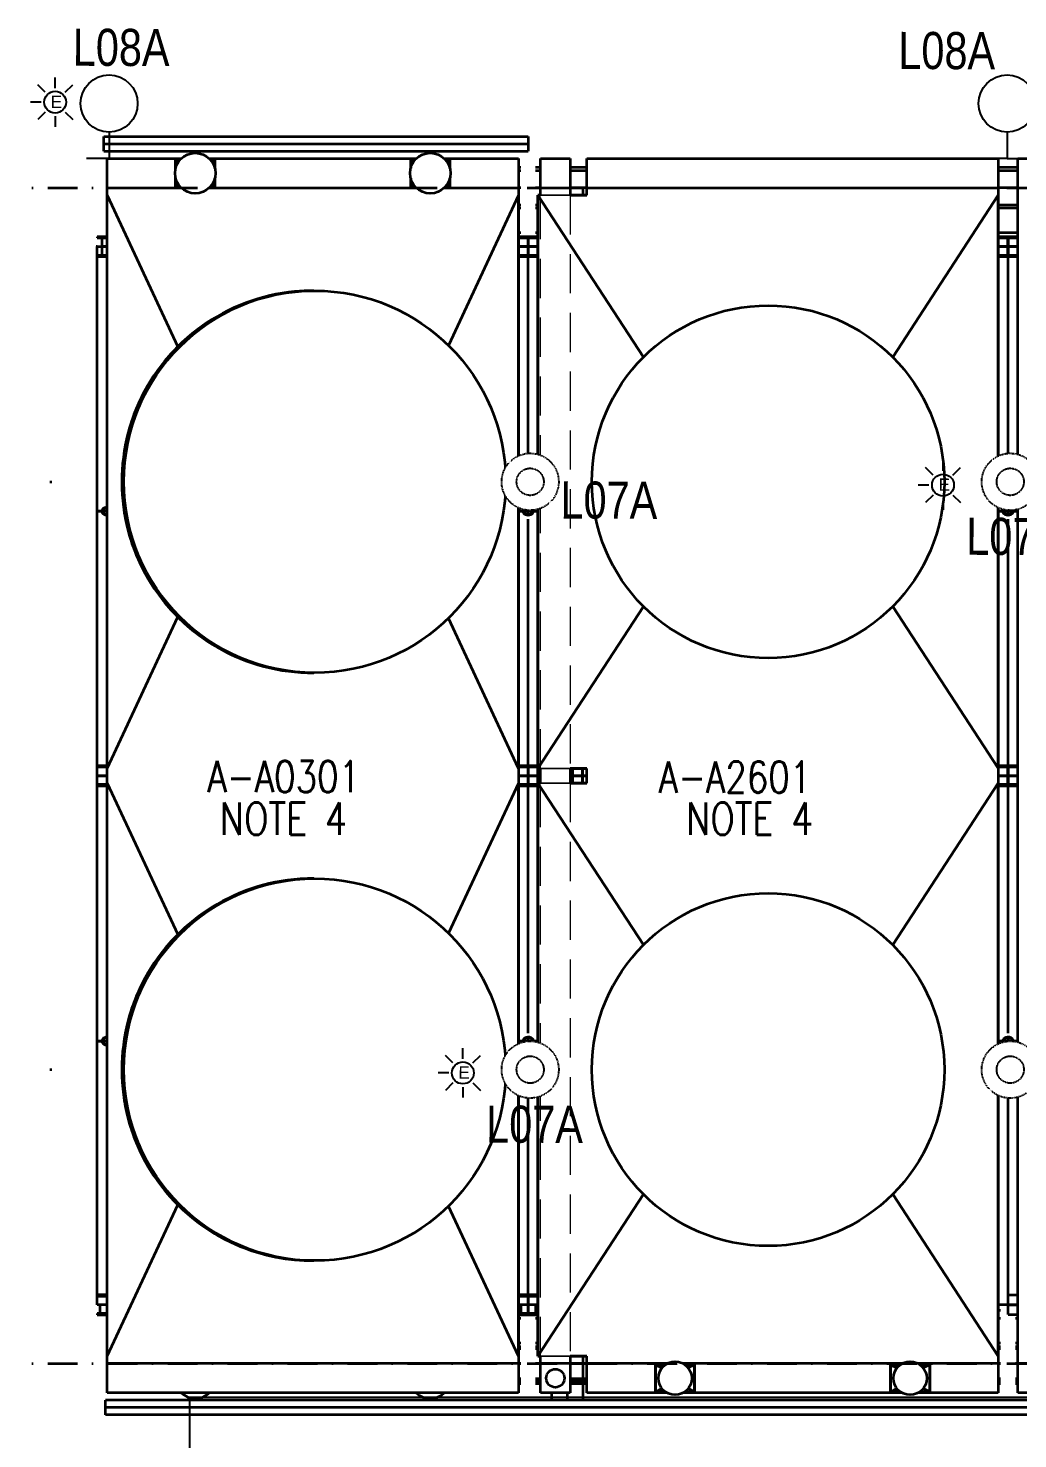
# Model space of a CAD drawing. Header units: inches. Extents: x 3135 to 9031, y -914 to 4011.
# Drawn here: x 3723 to 4128, y 2871 to 3447 of the extents above; entities that cross this region are included whole.
import ezdxf
from ezdxf.enums import TextEntityAlignment as Align

# ---------------------------------------------------------------- set-up
doc = ezdxf.new("R2010")
doc.units = ezdxf.units.IN
doc.header["$MEASUREMENT"] = 0
for name, pattern in [('BORDER2', [22.225044, 6.350013, -3.175006, 6.350013, -3.175006, 0, -3.175006]), ('DASHDOT2', [12.700025, 6.350013, -3.175006, 0, -3.175006]), ('DGN Style 2', [25.56082, 15.336492, -10.224328]), ('HIDDEN2', [0.1875, 0.125, -0.0625])]:
    doc.linetypes.add(name, pattern=pattern)
for name, color, linetype in [('Default', 7, 'Continuous'), ('E-LIGHTING', 41, 'Continuous'), ('TF_P_CENTER', 7, 'Continuous'), ('TF_P_Equipment', 7, 'Continuous'), ('TF_P_Steel', 7, 'Continuous')]:
    doc.layers.add(name, color=color, linetype=linetype)
doc.styles.add('Arial', font='arial.ttf')
doc.styles.add('ROMANS', font='romans.shx')

# ---------------------------------------------------------------- blocks, each defined once
blk = doc.blocks.new('A$Cdd380a1b')
at = {"layer": 'TF_P_CENTER', "color": 8, "linetype": 'DASHDOT2', "lineweight": 35}
for p, q in [((-73.1753, -9.8224), (-73.1689, -9.8224)), ((-73.1753, -11.6974), (-73.1689, -11.6974))]:
    blk.add_line(p, q, dxfattribs=at)
at = {"layer": 'TF_P_Equipment', "color": 8, "linetype": 'Continuous', "lineweight": 35}
for p, q in [((-72.9923, -8.8849), (-72.9923, -8.7912)), ((-72.9923, -8.7912), (-72.7555, -8.7912)), ((-72.7736, -8.7951), (-72.7736, -8.8218)), ((-72.7736, -8.8218), (-72.7736, -8.7951)), ((-72.7593, -8.7951), (-72.7736, -8.7951)), ((-72.7736, -8.7951), (-72.7593, -8.7951)), ((-72.7736, -8.7951), (-72.7634, -8.8002)), ((-72.6667, -8.7912), (-72.0055, -8.7912)), ((-72.6486, -8.7951), (-72.6629, -8.7951)), ((-72.6629, -8.7951), (-72.6486, -8.7951)), ((-72.6486, -8.7951), (-72.6588, -8.8002)), ((-72.6486, -8.8218), (-72.6486, -8.7951)), ((-72.6486, -8.7951), (-72.6486, -8.8218)), ((-72.0093, -8.7951), (-72.0236, -8.7951)), ((-72.0236, -8.7951), (-72.0093, -8.7951)), ((-72.0236, -8.7951), (-72.0134, -8.8002)), ((-72.0236, -8.7951), (-72.0236, -8.8218)), ((-72.0236, -8.8218), (-72.0236, -8.7951)), ((-71.9167, -8.7912), (-71.6798, -8.7912)), ((-71.8986, -8.7951), (-71.9129, -8.7951)), ((-71.9129, -8.7951), (-71.8986, -8.7951)), ((-71.8986, -8.7951), (-71.9088, -8.8002)), ((-71.8986, -8.8218), (-71.8986, -8.7951)), ((-71.8986, -8.7951), (-71.8986, -8.8218)), ((-71.6798, -8.7912), (-71.6798, -8.8849)), ((-71.6088, -8.8849), (-71.6088, -8.7912)), ((-71.6088, -8.7912), (-71.5151, -8.7912)), ((-71.5151, -8.7912), (-71.5151, -8.8849)), ((-71.4611, -8.8849), (-71.4611, -8.7912)), ((-71.4611, -8.7912), (-70.1486, -8.7912)), ((-70.1486, -8.7912), (-70.1486, -8.8849)), ((-70.0861, -8.7912), (-68.7736, -8.7912)), ((-70.0861, -8.8849), (-70.0861, -8.7912)), ((-72.7736, -8.8544), (-72.7736, -8.881)), ((-72.7736, -8.881), (-72.7736, -8.8544)), ((-72.6486, -8.881), (-72.6486, -8.8544)), ((-72.6486, -8.8544), (-72.6486, -8.881)), ((-72.0236, -8.8544), (-72.0236, -8.881)), ((-72.0236, -8.881), (-72.0236, -8.8544)), ((-71.8986, -8.881), (-71.8986, -8.8544)), ((-71.8986, -8.8544), (-71.8986, -8.881)), ((-72.9923, -12.6349), (-72.9923, -8.8849)), ((-72.9923, -8.8849), (-72.7555, -8.8849)), ((-72.9923, -8.9085), (-72.767, -9.3916)), ((-72.7736, -8.881), (-72.7634, -8.876)), ((-72.7736, -8.881), (-72.7593, -8.881)), ((-72.7593, -8.881), (-72.7736, -8.881)), ((-72.6667, -8.8849), (-72.0055, -8.8849)), ((-72.6629, -8.881), (-72.6486, -8.881)), ((-72.6486, -8.881), (-72.6629, -8.881)), ((-72.6486, -8.881), (-72.6588, -8.876)), ((-72.0236, -8.881), (-72.0134, -8.876)), ((-72.0236, -8.881), (-72.0093, -8.881)), ((-72.0093, -8.881), (-72.0236, -8.881)), ((-71.9167, -8.8849), (-71.6798, -8.8849)), ((-71.9129, -8.881), (-71.8986, -8.881)), ((-71.8986, -8.881), (-71.9129, -8.881)), ((-71.8986, -8.881), (-71.9088, -8.876)), ((-71.6799, -8.9085), (-71.9032, -9.3872)), ((-71.6798, -8.8849), (-71.6798, -9.7472)), ((-71.6798, -8.9084), (-71.6798, -8.9084)), ((-71.6798, -8.9084), (-71.6798, -8.9084)), ((-71.6798, -10.7365), (-71.6798, -8.9084)), ((-71.6798, -8.9084), (-71.6798, -10.7365)), ((-71.6798, -8.9084), (-71.6798, -8.9084)), ((-71.6088, -8.9084), (-71.6173, -8.9084)), ((-71.6173, -8.9084), (-71.6088, -8.9084)), ((-71.6173, -8.9084), (-71.6173, -10.7365)), ((-71.6173, -10.7365), (-71.6173, -8.9084)), ((-71.6173, -8.9084), (-71.2807, -9.4247)), ((-71.6088, -8.9086), (-71.6088, -8.8849)), ((-71.6088, -8.8849), (-71.5151, -8.8849)), ((-71.5151, -8.8849), (-71.5151, -8.9085)), ((-71.4611, -8.9084), (-71.5151, -8.9084)), ((-71.5151, -8.9084), (-71.4611, -8.9084)), ((-71.4611, -8.8849), (-70.1486, -8.8849)), ((-71.4611, -8.9085), (-71.4611, -8.8849)), ((-70.1487, -8.9086), (-70.4852, -9.4247)), ((-70.1486, -8.8849), (-70.1486, -12.6349)), ((-70.1486, -8.9084), (-70.1486, -8.9084)), ((-70.1486, -8.9084), (-70.1486, -8.9084)), ((-70.1486, -8.9084), (-70.1486, -8.9084)), ((-70.1486, -10.7365), (-70.1486, -8.9084)), ((-70.1486, -8.9084), (-70.1486, -10.7365)), ((-70.0861, -8.8849), (-68.7736, -8.8849)), ((-70.0861, -12.6349), (-70.0861, -8.8849)), ((-71.6798, -9.8977), (-71.6798, -11.6222)), ((-72.9923, -10.7364), (-72.767, -10.2533)), ((-71.6799, -10.7364), (-71.9032, -10.2577)), ((-71.6173, -10.7365), (-71.2807, -10.2202)), ((-70.1487, -10.7363), (-70.4852, -10.2202)), ((-71.6798, -10.7365), (-71.6798, -10.7365)), ((-71.6798, -10.7365), (-71.6798, -10.7365)), ((-71.6798, -10.7365), (-71.6798, -10.7365)), ((-71.6173, -10.7365), (-71.6088, -10.7365)), ((-71.6088, -10.7365), (-71.6173, -10.7365)), ((-71.6088, -10.7836), (-71.6088, -10.7363)), ((-71.5151, -10.7364), (-71.5151, -10.7835)), ((-71.5151, -10.7365), (-71.4611, -10.7365)), ((-71.4611, -10.7365), (-71.5151, -10.7365)), ((-71.4611, -10.7835), (-71.4611, -10.7364)), ((-70.1486, -10.7365), (-70.1486, -10.7365)), ((-70.1486, -10.7365), (-70.1486, -10.7365)), ((-70.1486, -10.7365), (-70.1486, -10.7365)), ((-72.9923, -10.7835), (-72.767, -11.2666)), ((-71.6799, -10.7835), (-71.9032, -11.2622)), ((-71.6798, -10.7834), (-71.6798, -10.7834)), ((-71.6798, -12.6115), (-71.6798, -10.7834)), ((-71.6798, -10.7834), (-71.6798, -12.6115)), ((-71.6798, -10.7834), (-71.6798, -10.7834)), ((-71.6798, -10.7834), (-71.6798, -10.7834)), ((-71.6173, -10.7834), (-71.2807, -11.2997)), ((-71.6173, -10.7834), (-71.6173, -12.6115)), ((-71.6173, -12.6115), (-71.6173, -10.7834)), ((-71.6088, -10.7834), (-71.6173, -10.7834)), ((-71.6173, -10.7834), (-71.6088, -10.7834)), ((-71.4611, -10.7834), (-71.5151, -10.7834)), ((-71.5151, -10.7834), (-71.4611, -10.7834)), ((-70.1487, -10.7836), (-70.4852, -11.2997)), ((-70.1486, -10.7834), (-70.1486, -10.7834)), ((-70.1486, -12.6115), (-70.1486, -10.7834)), ((-70.1486, -10.7834), (-70.1486, -12.6115)), ((-70.1486, -10.7834), (-70.1486, -10.7834)), ((-70.1486, -10.7834), (-70.1486, -10.7834)), ((-71.6798, -11.7727), (-71.6798, -12.6349)), ((-71.6173, -12.6115), (-71.2807, -12.0952)), ((-70.1487, -12.6113), (-70.4852, -12.0952)), ((-72.9923, -12.6114), (-72.767, -12.1283)), ((-71.6799, -12.6114), (-71.9032, -12.1327)), ((-71.6798, -12.6349), (-72.9923, -12.6349)), ((-72.9923, -12.7287), (-72.9923, -12.6349)), ((-71.6798, -12.6115), (-71.6798, -12.6115)), ((-71.6798, -12.6115), (-71.6798, -12.6115)), ((-71.6798, -12.6115), (-71.6798, -12.6115)), ((-71.6798, -12.6349), (-71.6798, -12.7287)), ((-71.6173, -12.6115), (-71.6088, -12.6115)), ((-71.6088, -12.6115), (-71.6173, -12.6115)), ((-71.6088, -12.6349), (-71.6088, -12.6113)), ((-71.5151, -12.6349), (-71.6088, -12.6349)), ((-71.6088, -12.7287), (-71.6088, -12.6349)), ((-71.5151, -12.6114), (-71.5151, -12.6349)), ((-71.5151, -12.6115), (-71.4611, -12.6115)), ((-71.4611, -12.6115), (-71.5151, -12.6115)), ((-71.5151, -12.6349), (-71.5151, -12.7287)), ((-71.4611, -12.6349), (-71.4611, -12.6114)), ((-71.4611, -12.7287), (-71.4611, -12.6349)), ((-71.2047, -12.6349), (-71.4611, -12.6349)), ((-71.211, -12.6389), (-71.2423, -12.6389)), ((-71.2423, -12.6389), (-71.211, -12.6389)), ((-71.2423, -12.6389), (-71.2423, -12.7248)), ((-71.2423, -12.7248), (-71.2423, -12.6389)), ((-71.2423, -12.6389), (-71.2216, -12.6491)), ((-70.4547, -12.6349), (-71.155, -12.6349)), ((-71.1173, -12.6389), (-71.1487, -12.6389)), ((-71.1487, -12.6389), (-71.1173, -12.6389)), ((-71.1173, -12.6389), (-71.1381, -12.6491)), ((-71.1173, -12.7248), (-71.1173, -12.6389)), ((-71.1173, -12.6389), (-71.1173, -12.7248)), ((-70.4923, -12.6389), (-70.4716, -12.6491)), ((-70.4923, -12.6389), (-70.4923, -12.7248)), ((-70.4923, -12.7248), (-70.4923, -12.6389)), ((-70.461, -12.6389), (-70.4923, -12.6389)), ((-70.4923, -12.6389), (-70.461, -12.6389)), ((-70.1486, -12.6349), (-70.405, -12.6349)), ((-70.3673, -12.6389), (-70.3987, -12.6389)), ((-70.3987, -12.6389), (-70.3673, -12.6389)), ((-70.3673, -12.6389), (-70.3881, -12.6491)), ((-70.3673, -12.7248), (-70.3673, -12.6389)), ((-70.3673, -12.6389), (-70.3673, -12.7248)), ((-70.1486, -12.6115), (-70.1486, -12.6115)), ((-70.1486, -12.6115), (-70.1486, -12.6115)), ((-70.1486, -12.6115), (-70.1486, -12.6115)), ((-70.1486, -12.6349), (-70.1486, -12.7287)), ((-69.8198, -12.6349), (-70.0861, -12.6349)), ((-70.0861, -12.7287), (-70.0861, -12.6349)), ((-71.6798, -12.7287), (-72.9923, -12.7287)), ((-71.5151, -12.7287), (-71.6088, -12.7287)), ((-71.2047, -12.7287), (-71.4611, -12.7287)), ((-71.2423, -12.7248), (-71.2216, -12.7145)), ((-71.2423, -12.7248), (-71.211, -12.7248)), ((-71.211, -12.7248), (-71.2423, -12.7248)), ((-70.4547, -12.7287), (-71.155, -12.7287)), ((-71.1487, -12.7248), (-71.1173, -12.7248)), ((-71.1173, -12.7248), (-71.1487, -12.7248)), ((-71.1173, -12.7248), (-71.1381, -12.7145)), ((-70.4923, -12.7248), (-70.4716, -12.7145)), ((-70.4923, -12.7248), (-70.461, -12.7248)), ((-70.461, -12.7248), (-70.4923, -12.7248)), ((-70.1486, -12.7287), (-70.405, -12.7287)), ((-70.3987, -12.7248), (-70.3673, -12.7248)), ((-70.3673, -12.7248), (-70.3987, -12.7248)), ((-70.3673, -12.7248), (-70.3881, -12.7145)), ((-69.8198, -12.7287), (-70.0861, -12.7287))]:
    blk.add_line(p, q, dxfattribs=at)
at = {"layer": 'TF_P_Equipment', "color": 8, "linetype": 'HIDDEN2', "lineweight": 18}
for p, q in [((-71.5151, -8.9084), (-71.6088, -8.9084)), ((-71.6088, -8.9084), (-71.5151, -8.9084)), ((-71.6088, -10.7363), (-71.6088, -8.9086)), ((-71.5151, -8.9085), (-71.5151, -10.7364)), ((-71.6088, -10.7365), (-71.5151, -10.7365)), ((-71.5151, -10.7365), (-71.6088, -10.7365)), ((-71.5151, -10.7834), (-71.6088, -10.7834)), ((-71.6088, -10.7834), (-71.5151, -10.7834)), ((-71.6088, -12.6113), (-71.6088, -10.7836)), ((-71.5151, -10.7835), (-71.5151, -12.6114)), ((-71.6088, -12.6115), (-71.5151, -12.6115)), ((-71.5151, -12.6115), (-71.6088, -12.6115))]:
    blk.add_line(p, q, dxfattribs=at)
at = {"layer": 'TF_P_Equipment', "color": 8, "linetype": 'Continuous', "lineweight": 35}
for centre, radius in [((-72.7111, -8.8381), 0.0646), ((-71.9611, -8.8381), 0.0646), ((-72.3297, -9.8224), 0.6094), ((-72.3297, -9.8224), 0.6094), ((-70.883, -9.8224), 0.5625), ((-70.883, -9.8224), 0.5625), ((-72.3297, -11.6974), 0.6094), ((-72.3297, -11.6974), 0.6094), ((-70.883, -11.6974), 0.5625), ((-70.883, -11.6974), 0.5625), ((-71.1798, -12.6818), 0.0531), ((-70.4298, -12.6818), 0.0531), ((-71.5619, -12.6818), 0.0292)]:
    blk.add_circle(centre, radius, dxfattribs=at)
for centre, radius, start, end in [((-72.3361, -9.8224), 0.6094, 89.6999, 270.3001), ((-72.3361, -9.8224), 0.6094, 90, 270.3001), ((-72.3361, -9.8224), 0.6094, 89.6999, 135), ((-72.3361, -9.8224), 0.6094, 89.6999, 90), ((-72.3361, -9.8224), 0.6094, 135, 225), ((-72.3361, -9.8224), 0.6094, 225, 270.3001), ((-72.3361, -11.6974), 0.6094, 89.6999, 270.3001), ((-72.3361, -11.6974), 0.6094, 90, 270.3001), ((-72.3361, -11.6974), 0.6094, 89.6999, 135), ((-72.3361, -11.6974), 0.6094, 89.6999, 90), ((-72.3361, -11.6974), 0.6094, 135, 225), ((-72.3361, -11.6974), 0.6094, 225, 270.3001), ((-72.7111, -12.6818), 0.0646, 226.5283, 270), ((-72.7111, -12.6818), 0.0646, 270, 313.4717), ((-71.9611, -12.6818), 0.0646, 226.5283, 313.4717)]:
    blk.add_arc(centre, radius, start, end, dxfattribs=at)
at = {"layer": 'TF_P_Steel', "color": 8, "linetype": 'Continuous', "lineweight": 35}
for p, q in [((-73.0031, -8.7681), (-73.0031, -8.7206)), ((-73.0031, -8.7206), (-71.6486, -8.7206)), ((-71.6486, -8.7206), (-71.6486, -8.7681)), ((-73.0031, -8.7681), (-71.6486, -8.7681)), ((-71.6723, -8.8201), (-71.6798, -8.8201)), ((-71.6723, -8.8303), (-71.6798, -8.8303)), ((-71.6088, -8.8201), (-71.6248, -8.8201)), ((-71.6088, -8.8303), (-71.6248, -8.8303)), ((-71.4611, -8.8201), (-71.5151, -8.8201)), ((-71.4611, -8.8303), (-71.5151, -8.8303)), ((-70.0861, -8.8201), (-70.1486, -8.8201)), ((-70.0861, -8.8303), (-70.1486, -8.8303)), ((-71.4736, -8.8849), (-71.5151, -8.8849)), ((-71.5151, -8.8849), (-71.4732, -8.8849)), ((-71.4732, -8.9084), (-71.4732, -8.8849)), ((-71.6723, -8.9396), (-71.6798, -8.9396)), ((-71.6723, -8.9498), (-71.6798, -8.9498)), ((-71.6173, -8.9396), (-71.6248, -8.9396)), ((-71.6173, -8.9498), (-71.6248, -8.9498)), ((-70.0861, -8.9396), (-70.1486, -8.9396)), ((-70.0861, -8.9498), (-70.1486, -8.9498)), ((-73.0237, -9.0407), (-73.0237, -9.0446)), ((-72.9923, -9.0407), (-73.0237, -9.0407)), ((-73.0078, -9.1038), (-73.0078, -9.0411)), ((-72.9923, -9.0411), (-73.0078, -9.0411)), ((-71.6723, -9.0283), (-71.6798, -9.0283)), ((-71.6173, -9.0407), (-71.6798, -9.0407)), ((-71.6486, -9.0411), (-71.6798, -9.0411)), ((-71.6486, -9.0411), (-71.6486, -9.1038)), ((-71.6173, -9.0411), (-71.6486, -9.0411)), ((-71.6486, -9.1038), (-71.6486, -9.0411)), ((-71.6173, -9.0283), (-71.6248, -9.0283)), ((-70.0861, -9.0283), (-70.1486, -9.0283)), ((-70.0861, -9.0407), (-70.1486, -9.0407)), ((-70.1173, -9.0411), (-70.1486, -9.0411)), ((-70.1173, -9.0411), (-70.1173, -9.1038)), ((-70.1173, -9.1038), (-70.1173, -9.0411)), ((-70.0861, -9.0411), (-70.1173, -9.0411)), ((-73.0237, -9.0724), (-73.0268, -9.0724)), ((-73.0237, -9.0446), (-72.9935, -9.0446)), ((-73.0237, -9.0724), (-72.9923, -9.0724)), ((-73.0237, -9.9162), (-73.0237, -9.0724)), ((-72.9935, -9.0446), (-72.9935, -9.1003)), ((-71.6798, -9.0446), (-71.6498, -9.0446)), ((-71.6798, -9.0724), (-71.6173, -9.0724)), ((-71.6498, -9.0446), (-71.6498, -9.1003)), ((-71.6474, -9.1003), (-71.6474, -9.0446)), ((-71.6474, -9.0446), (-71.6173, -9.0446)), ((-70.1486, -9.0446), (-70.1185, -9.0446)), ((-70.1486, -9.0724), (-70.0861, -9.0724)), ((-70.1185, -9.0446), (-70.1185, -9.1003)), ((-70.1161, -9.1003), (-70.1161, -9.0446)), ((-70.1161, -9.0446), (-70.0861, -9.0446)), ((-72.9935, -9.1003), (-73.0237, -9.1003)), ((-73.0237, -9.1003), (-73.0237, -9.1042)), ((-73.0237, -9.1042), (-72.9923, -9.1042)), ((-72.9923, -9.1038), (-73.0078, -9.1038)), ((-71.6498, -9.1003), (-71.6798, -9.1003)), ((-71.6486, -9.1038), (-71.6798, -9.1038)), ((-71.6798, -9.1042), (-71.6173, -9.1042)), ((-71.6173, -9.1038), (-71.6486, -9.1038)), ((-71.6173, -9.1003), (-71.6474, -9.1003)), ((-70.1185, -9.1003), (-70.1486, -9.1003)), ((-70.1173, -9.1038), (-70.1486, -9.1038)), ((-70.1486, -9.1042), (-70.0861, -9.1042)), ((-70.0861, -9.1038), (-70.1173, -9.1038)), ((-70.0861, -9.1003), (-70.1161, -9.1003)), ((-72.9923, -9.9162), (-73.0237, -9.9162)), ((-73.0237, -9.9162), (-72.9923, -9.9162)), ((-73.0237, -10.7599), (-73.0237, -9.9162)), ((-71.6173, -9.9162), (-71.6798, -9.9162)), ((-71.6798, -9.9162), (-71.6173, -9.9162)), ((-70.0861, -9.9162), (-70.1486, -9.9162)), ((-70.1486, -9.9162), (-70.0861, -9.9162)), ((-73.0237, -10.7282), (-73.0237, -10.7321)), ((-72.9923, -10.7282), (-73.0237, -10.7282)), ((-73.0237, -10.7321), (-72.9935, -10.7321)), ((-72.9935, -10.7321), (-72.9935, -10.7878)), ((-71.6173, -10.7282), (-71.6798, -10.7282)), ((-71.6798, -10.7321), (-71.6498, -10.7321)), ((-71.6498, -10.7321), (-71.6498, -10.7878)), ((-71.6474, -10.7878), (-71.6474, -10.7321)), ((-71.6474, -10.7321), (-71.6173, -10.7321)), ((-71.6173, -10.7599), (-71.6173, -10.7365)), ((-71.5066, -10.7599), (-71.5066, -10.7365)), ((-71.4765, -10.7365), (-71.4765, -10.7834)), ((-71.4741, -10.7834), (-71.4741, -10.7365)), ((-70.0861, -10.7282), (-70.1486, -10.7282)), ((-70.1486, -10.7321), (-70.1185, -10.7321)), ((-70.1185, -10.7321), (-70.1185, -10.7878)), ((-70.1161, -10.7878), (-70.1161, -10.7321)), ((-70.1161, -10.7321), (-70.0861, -10.7321)), ((-72.9923, -10.7599), (-73.0237, -10.7599)), ((-73.0237, -11.6064), (-73.0237, -10.7599)), ((-73.0237, -10.7599), (-72.9923, -10.7599)), ((-72.9935, -10.7878), (-73.0237, -10.7878)), ((-73.0237, -10.7878), (-73.0237, -10.7917)), ((-73.0237, -10.7917), (-72.9923, -10.7917)), ((-71.6173, -10.7599), (-71.6798, -10.7599)), ((-71.6798, -10.7599), (-71.6173, -10.7599)), ((-71.6498, -10.7878), (-71.6798, -10.7878)), ((-71.6798, -10.7917), (-71.6173, -10.7917)), ((-71.6173, -10.7878), (-71.6474, -10.7878)), ((-71.6173, -10.7834), (-71.6173, -10.7599)), ((-71.4611, -10.7599), (-71.5066, -10.7599)), ((-71.5066, -10.7834), (-71.5066, -10.7599)), ((-71.5066, -10.7599), (-71.4611, -10.7599)), ((-70.0861, -10.7599), (-70.1486, -10.7599)), ((-70.1486, -10.7599), (-70.0861, -10.7599)), ((-70.1185, -10.7878), (-70.1486, -10.7878)), ((-70.1486, -10.7917), (-70.0861, -10.7917)), ((-70.0861, -10.7878), (-70.1161, -10.7878)), ((-72.9923, -11.6064), (-73.0237, -11.6064)), ((-73.0237, -12.4474), (-73.0237, -11.6064)), ((-73.0237, -11.6064), (-72.9923, -11.6064)), ((-71.6173, -11.6064), (-71.6798, -11.6064)), ((-71.6798, -11.6064), (-71.6173, -11.6064)), ((-70.0861, -11.6064), (-70.1486, -11.6064)), ((-70.1486, -11.6064), (-70.0861, -11.6064)), ((-72.9923, -12.4157), (-73.0237, -12.4157)), ((-73.0237, -12.4157), (-73.0237, -12.4196)), ((-71.6173, -12.4157), (-71.6798, -12.4157)), ((-70.1173, -12.4161), (-70.0861, -12.4161)), ((-70.1173, -12.4788), (-70.1173, -12.4161)), ((-73.0237, -12.4196), (-72.9935, -12.4196)), ((-72.9923, -12.4474), (-73.0237, -12.4474)), ((-73.0161, -12.4474), (-73.0161, -12.4753)), ((-72.9935, -12.4196), (-72.9935, -12.4753)), ((-71.6798, -12.4196), (-71.6498, -12.4196)), ((-71.6173, -12.4474), (-71.6798, -12.4474)), ((-71.6723, -12.4474), (-71.6723, -12.4753)), ((-71.6498, -12.4196), (-71.6498, -12.4753)), ((-71.6474, -12.4196), (-71.6173, -12.4196)), ((-71.6474, -12.4753), (-71.6474, -12.4196)), ((-71.6248, -12.4474), (-71.6248, -12.4753)), ((-70.0861, -12.4474), (-70.1486, -12.4474)), ((-72.9935, -12.4753), (-73.0237, -12.4753)), ((-73.0237, -12.4753), (-73.0237, -12.4792)), ((-73.0237, -12.4792), (-72.9923, -12.4792)), ((-71.6798, -12.465), (-71.6723, -12.465)), ((-71.6498, -12.4753), (-71.6798, -12.4753)), ((-71.6798, -12.4792), (-71.6173, -12.4792)), ((-71.6723, -12.4916), (-71.6798, -12.4916)), ((-71.6173, -12.4753), (-71.6474, -12.4753)), ((-71.6173, -12.4916), (-71.6248, -12.4916)), ((-70.1486, -12.465), (-70.1411, -12.465)), ((-70.1411, -12.4916), (-70.1486, -12.4916)), ((-70.1173, -12.4788), (-70.0861, -12.4788)), ((-70.0861, -12.4916), (-70.0936, -12.4916)), ((-71.6723, -12.5701), (-71.6798, -12.5701)), ((-71.6798, -12.5803), (-71.6723, -12.5803)), ((-71.6798, -12.5873), (-71.6723, -12.5873)), ((-71.6173, -12.5701), (-71.6248, -12.5701)), ((-71.6248, -12.5803), (-71.6173, -12.5803)), ((-71.6248, -12.5873), (-71.6173, -12.5873)), ((-70.1411, -12.5701), (-70.1486, -12.5701)), ((-70.1486, -12.5803), (-70.1411, -12.5803)), ((-70.1486, -12.5873), (-70.1411, -12.5873)), ((-70.0861, -12.5701), (-70.0936, -12.5701)), ((-70.0936, -12.5803), (-70.0861, -12.5803)), ((-70.0936, -12.5873), (-70.0861, -12.5873)), ((-71.5151, -12.6349), (-71.4736, -12.6349)), ((-71.4732, -12.6349), (-71.5151, -12.6349)), ((-71.4736, -12.7513), (-71.4736, -12.6349)), ((-71.4732, -12.6349), (-71.4732, -12.6115)), ((-71.6798, -12.6826), (-71.6723, -12.6826)), ((-71.6248, -12.6826), (-71.6088, -12.6826)), ((-71.5151, -12.6826), (-71.4611, -12.6826)), ((-70.1486, -12.6826), (-70.1411, -12.6826)), ((-70.0936, -12.6826), (-70.0861, -12.6826)), ((-71.6798, -12.6896), (-71.6723, -12.6896)), ((-71.6723, -12.6998), (-71.6798, -12.6998)), ((-71.6248, -12.6896), (-71.6088, -12.6896)), ((-71.6088, -12.6998), (-71.6248, -12.6998)), ((-71.5736, -12.7513), (-71.5736, -12.7287)), ((-71.5151, -12.6896), (-71.4611, -12.6896)), ((-71.4611, -12.6998), (-71.5151, -12.6998)), ((-70.1486, -12.6896), (-70.1411, -12.6896)), ((-70.1411, -12.6998), (-70.1486, -12.6998)), ((-70.0936, -12.6896), (-70.0861, -12.6896)), ((-70.0861, -12.6998), (-70.0936, -12.6998)), ((-67.4611, -12.7513), (-72.9973, -12.7513)), ((-72.9973, -12.7988), (-72.9973, -12.7513)), ((-67.4611, -12.7988), (-72.9973, -12.7988))]:
    blk.add_line(p, q, dxfattribs=at)
at = {"layer": 'TF_P_Steel', "color": 8, "linetype": 'DASHDOT2', "lineweight": 35}
for p, q in [((-73.0031, -8.7443), (-71.6486, -8.7443)), ((-71.6723, -8.8849), (-71.6798, -8.8849)), ((-71.6723, -8.8849), (-71.6798, -8.8849)), ((-71.6088, -8.8849), (-71.6248, -8.8849)), ((-71.6088, -8.8849), (-71.6248, -8.8849)), ((-71.4611, -8.8849), (-71.5151, -8.8849)), ((-71.4611, -8.8849), (-71.5151, -8.8849)), ((-70.0861, -8.8849), (-70.1486, -8.8849)), ((-70.0861, -8.8849), (-70.1486, -8.8849)), ((-72.9923, -9.0724), (-73.0078, -9.0724)), ((-71.6486, -9.0724), (-71.6798, -9.0724)), ((-71.6486, -9.8913), (-71.6486, -9.0724)), ((-71.6173, -9.0724), (-71.6486, -9.0724)), ((-70.1173, -9.0724), (-70.1486, -9.0724)), ((-70.0861, -9.0724), (-70.1173, -9.0724)), ((-70.1173, -9.8913), (-70.1173, -9.0724)), ((-71.6486, -9.9162), (-71.6486, -9.9058)), ((-71.6486, -9.9266), (-71.6486, -9.9162)), ((-71.6486, -10.7599), (-71.6486, -9.9411)), ((-70.1173, -9.9162), (-70.1173, -9.9058)), ((-70.1173, -9.9266), (-70.1173, -9.9162)), ((-70.1173, -10.7599), (-70.1173, -9.9411)), ((-71.4753, -10.7599), (-71.4753, -10.7365)), ((-71.6486, -11.5815), (-71.6486, -10.7599)), ((-71.6088, -10.7599), (-71.6173, -10.7599)), ((-71.5066, -10.7599), (-71.5151, -10.7599)), ((-71.4753, -10.7834), (-71.4753, -10.7599)), ((-70.1173, -11.5815), (-70.1173, -10.7599)), ((-71.6486, -11.6064), (-71.6486, -11.5961)), ((-71.6486, -11.6168), (-71.6486, -11.6064)), ((-70.1173, -11.6064), (-70.1173, -11.5961)), ((-70.1173, -11.6168), (-70.1173, -11.6064)), ((-71.6486, -12.4474), (-71.6486, -11.6312)), ((-70.1173, -12.4474), (-70.1173, -11.6312)), ((-70.1173, -12.4474), (-70.0861, -12.4474)), ((-71.6798, -12.6349), (-71.6723, -12.6349)), ((-71.6798, -12.6349), (-71.6723, -12.6349)), ((-71.6723, -12.6349), (-71.6798, -12.6349)), ((-71.6248, -12.6349), (-71.6088, -12.6349)), ((-71.6248, -12.6349), (-71.6088, -12.6349)), ((-71.6088, -12.6349), (-71.6248, -12.6349)), ((-71.5151, -12.6349), (-71.4611, -12.6349)), ((-71.5151, -12.6349), (-71.4611, -12.6349)), ((-71.4611, -12.6349), (-71.5151, -12.6349)), ((-70.1486, -12.6349), (-70.1411, -12.6349)), ((-70.1486, -12.6349), (-70.1411, -12.6349)), ((-70.1411, -12.6349), (-70.1486, -12.6349)), ((-70.0936, -12.6349), (-70.0861, -12.6349)), ((-70.0936, -12.6349), (-70.0861, -12.6349)), ((-70.0861, -12.6349), (-70.0936, -12.6349)), ((-71.5236, -12.7513), (-71.5236, -12.7287)), ((-67.4611, -12.775), (-72.9973, -12.775))]:
    blk.add_line(p, q, dxfattribs=at)
at = {"layer": 'TF_P_Steel', "color": 8, "linetype": 'DASHDOT2', "lineweight": 35, "ltscale": 0.015}
for points in [[(-76.4334, -8.8849), (-54.6422, -8.8849)], [(-76.4334, -12.6349), (-54.6422, -12.6349)]]:
    blk.add_lwpolyline(points, dxfattribs=at)
at = {"layer": 'TF_P_Steel', "color": 8, "linetype": 'Continuous', "lineweight": 35}
for centre, major_axis, ratio, start_param, end_param in [((-72.9923, -9.9162), (-0.0176, 0), 0.707107, 5.750169, 6.283185), ((-72.9923, -9.9162), (-0.0176, 0), 0.707108, 0, 1.569905), ((-72.9923, -9.9162), (-0.0176, 0), 0.707107, 4.713281, 5.750169), ((-72.9923, -9.9162), (-0.0146, 0), 0.707107, 5.750169, 6.283185), ((-72.9923, -9.9162), (-0.0146, 0), 0.707108, 0, 1.569726), ((-72.9923, -9.9162), (-0.0146, 0), 0.707107, 4.713459, 5.750169), ((-71.6486, -9.9162), (-0.0176, 0), 0.707107, 5.750169, 6.283185), ((-71.6486, -9.9162), (-0.0176, 0), 0.707108, 0, 3.141593), ((-71.6486, -9.9162), (0.0176, 0), 0.707107, 0, 2.608576), ((-71.6486, -9.9162), (-0.0146, 0), 0.707107, 5.750169, 6.283185), ((-71.6486, -9.9162), (-0.0146, 0), 0.707108, 0, 3.141593), ((-71.6486, -9.9162), (0.0146, 0), 0.707107, 0, 2.608576), ((-70.1173, -9.9162), (-0.0176, 0), 0.707107, 5.750169, 6.283185), ((-70.1173, -9.9162), (-0.0176, 0), 0.707108, 0, 3.141593), ((-70.1173, -9.9162), (0.0176, 0), 0.707107, 0, 2.608576), ((-70.1173, -9.9162), (-0.0146, 0), 0.707107, 5.750169, 6.283185), ((-70.1173, -9.9162), (-0.0146, 0), 0.707108, 0, 3.141593), ((-70.1173, -9.9162), (0.0146, 0), 0.707107, 0, 2.608576), ((-72.9923, -11.6064), (-0.0176, 0), 0.70597, 5.750169, 6.283185), ((-72.9923, -11.6064), (-0.0176, 0), 0.708246, 0, 1.569905), ((-72.9923, -11.6064), (-0.0176, 0), 0.70597, 4.713281, 5.750169), ((-72.9923, -11.6064), (-0.0146, 0), 0.70597, 5.750169, 6.283185), ((-72.9923, -11.6064), (-0.0146, 0), 0.708246, 0, 1.569726), ((-72.9923, -11.6064), (-0.0146, 0), 0.70597, 4.713459, 5.750169), ((-71.6486, -11.6064), (-0.0176, 0), 0.70597, 5.750169, 6.283185), ((-71.6486, -11.6064), (-0.0176, 0), 0.708246, 0, 3.141593), ((-71.6486, -11.6064), (0.0176, 0), 0.70597, 0, 2.608576), ((-71.6486, -11.6064), (-0.0146, 0), 0.70597, 5.750169, 6.283185), ((-71.6486, -11.6064), (-0.0146, 0), 0.708246, 0, 3.141593), ((-71.6486, -11.6064), (0.0146, 0), 0.70597, 0, 2.608576), ((-70.1173, -11.6064), (-0.0176, 0), 0.70597, 5.750169, 6.283185), ((-70.1173, -11.6064), (-0.0176, 0), 0.708246, 0, 3.141593), ((-70.1173, -11.6064), (0.0176, 0), 0.70597, 0, 2.608576), ((-70.1173, -11.6064), (-0.0146, 0), 0.70597, 5.750169, 6.283185), ((-70.1173, -11.6064), (-0.0146, 0), 0.708246, 0, 3.141593), ((-70.1173, -11.6064), (0.0146, 0), 0.70597, 0, 2.608576)]:
    blk.add_ellipse(centre, major_axis=major_axis, ratio=ratio, start_param=start_param, end_param=end_param, dxfattribs=at)
at = {"layer": 'Default', "color": 8, "style": 'ROMANS', "width": 0.8}
for s, p in [('A-A0301', (-72.4286, -10.7629)), ('A-A2601', (-70.9886, -10.7642))]:
    blk.add_text(s, height=0.1, dxfattribs=at).set_placement(p, align=Align.MIDDLE_CENTER)
blk = doc.blocks.new('*U40')
at = {"color": 8}
blk.add_wipeout([(11.65, 0.01), (11.63, 0.74), (11.56, 1.47), (11.45, 2.19), (11.29, 2.9), (11.08, 3.61), (10.83, 4.3), (10.54, 4.97), (10.21, 5.62), (9.84, 6.25), (9.42, 6.86), (8.97, 7.43), (8.49, 7.98), (7.97, 8.5), (7.42, 8.98), (6.84, 9.43), (6.24, 9.84), (5.61, 10.22), (4.96, 10.55), (4.28, 10.84), (3.59, 11.09), (2.89, 11.29), (2.18, 11.45), (1.45, 11.56), (0.72, 11.63), (-0.01, 11.65), (-0.74, 11.63), (-1.47, 11.56), (-2.19, 11.45), (-2.9, 11.29), (-3.61, 11.08), (-4.3, 10.83), (-4.97, 10.54), (-5.62, 10.21), (-6.25, 9.84), (-6.86, 9.42), (-7.43, 8.97), (-7.98, 8.49), (-8.5, 7.97), (-8.98, 7.42), (-9.43, 6.84), (-9.84, 6.24), (-10.22, 5.61), (-10.55, 4.96), (-10.84, 4.28), (-11.09, 3.59), (-11.29, 2.89), (-11.45, 2.18), (-11.56, 1.45), (-11.63, 0.72), (-11.65, -0.01), (-11.63, -0.74), (-11.56, -1.47), (-11.45, -2.19), (-11.29, -2.9), (-11.08, -3.61), (-10.83, -4.3), (-10.54, -4.97), (-10.21, -5.62), (-9.84, -6.25), (-9.42, -6.86), (-8.97, -7.43), (-8.49, -7.98), (-7.97, -8.5), (-7.42, -8.98), (-6.84, -9.43), (-6.24, -9.84), (-5.61, -10.22), (-4.96, -10.55), (-4.28, -10.84), (-3.59, -11.09), (-2.89, -11.29), (-2.18, -11.45), (-1.45, -11.56), (-0.72, -11.63), (0.01, -11.65), (0.74, -11.63), (1.47, -11.56), (2.19, -11.45), (2.9, -11.29), (3.61, -11.08), (4.3, -10.83), (4.97, -10.54), (5.62, -10.21), (6.25, -9.84), (6.86, -9.42), (7.43, -8.97), (7.98, -8.49), (8.5, -7.97), (8.98, -7.42), (9.43, -6.84), (9.84, -6.24), (10.22, -5.61), (10.55, -4.96), (10.84, -4.28), (11.09, -3.59), (11.29, -2.89), (11.45, -2.18), (11.56, -1.45), (11.63, -0.72)], dxfattribs=at)
at = {"color": 4, "linetype": 'DGN Style 2', "ltscale": 0.005}
blk.add_circle((0, 0), 11.65, dxfattribs=at)
at = {"color": 4, "linetype": 'DGN Style 2', "ltscale": 0.01}
blk.add_circle((0, 0), 5.54, dxfattribs=at)
at = {"color": 4, "insert": (12.41, 0.17), "char_height": 15.1528, "attachment_point": 1, "rotation": 359.77523, "style": 'Arial'}
blk.add_mtext_dynamic_manual_height_columns('{\\W0.8;L07A}', width=189.5784, gutter_width=0.206, heights=[0], dxfattribs=at)
blk = doc.blocks.new('*U51')
at = {"color": 4, "linetype": 'ByBlock', "lineweight": -2}
for points in [[(212.23, -5320.5), (203.02, -5320.5)], [(212.23, -5320.5), (221.44, -5320.5)]]:
    blk.add_lwpolyline(points, dxfattribs=at)
at = {"color": 8}
blk.add_wipeout([(212.21, -5286.4), (211.48, -5286.43), (210.75, -5286.5), (210.03, -5286.61), (209.31, -5286.77), (208.61, -5286.97), (207.92, -5287.22), (207.25, -5287.51), (206.6, -5287.85), (205.97, -5288.22), (205.36, -5288.63), (204.78, -5289.08), (204.23, -5289.57), (203.72, -5290.08), (203.23, -5290.63), (202.79, -5291.21), (202.37, -5291.82), (202, -5292.45), (201.67, -5293.1), (201.38, -5293.77), (201.13, -5294.46), (200.93, -5295.16), (200.77, -5295.88), (200.65, -5296.6), (200.59, -5297.33), (200.56, -5298.06), (200.59, -5298.79), (200.66, -5299.52), (200.77, -5300.25), (200.93, -5300.96), (201.14, -5301.66), (201.38, -5302.35), (201.68, -5303.02), (202.01, -5303.68), (202.38, -5304.31), (202.79, -5304.91), (203.24, -5305.49), (203.73, -5306.04), (204.24, -5306.56), (204.79, -5307.04), (205.37, -5307.49), (205.98, -5307.9), (206.61, -5308.27), (207.26, -5308.6), (207.93, -5308.89), (208.62, -5309.14), (209.33, -5309.35), (210.04, -5309.5), (210.76, -5309.62), (211.49, -5309.69), (212.22, -5309.71), (212.96, -5309.69), (213.68, -5309.62), (214.41, -5309.5), (215.12, -5309.34), (215.82, -5309.14), (216.51, -5308.89), (217.19, -5308.6), (217.84, -5308.26), (218.47, -5307.89), (219.07, -5307.48), (219.65, -5307.03), (220.2, -5306.55), (220.72, -5306.03), (221.2, -5305.48), (221.65, -5304.9), (222.06, -5304.29), (222.43, -5303.66), (222.76, -5303.01), (223.06, -5302.34), (223.3, -5301.65), (223.51, -5300.95), (223.67, -5300.23), (223.78, -5299.51), (223.85, -5298.78), (223.87, -5298.05), (223.85, -5297.32), (223.78, -5296.59), (223.66, -5295.87), (223.5, -5295.15), (223.3, -5294.45), (223.05, -5293.76), (222.76, -5293.09), (222.43, -5292.44), (222.05, -5291.81), (221.64, -5291.2), (221.19, -5290.62), (220.71, -5290.07), (220.19, -5289.56), (219.64, -5289.07), (219.06, -5288.62), (218.46, -5288.21), (217.83, -5287.84), (217.17, -5287.51), (216.5, -5287.22), (215.81, -5286.97), (215.11, -5286.77), (214.39, -5286.61), (213.67, -5286.49), (212.94, -5286.42)], dxfattribs=at)
at = {"color": 4, "linetype": 'ByBlock', "lineweight": -2}
blk.add_line((212.22, -5309.71), (212.23, -5320.5), dxfattribs=at)
blk.add_circle((212.22, -5298.06), 11.65, dxfattribs=at)
at = {"color": 4, "insert": (167.81, -5268.78), "char_height": 15.1528, "attachment_point": 1, "rotation": 359.77523, "style": 'Arial'}
blk.add_mtext_dynamic_manual_height_columns('{\\W0.8;L08A}', width=189.5784, gutter_width=0.206, heights=[0], dxfattribs=at)
blk = doc.blocks.new('*U25')
at = {"color": 4, "linetype": 'ByBlock', "lineweight": -2}
for points in [[(0, 0), (-9.21, 0)], [(0, 0), (9.21, 0)]]:
    blk.add_lwpolyline(points, dxfattribs=at)
at = {"color": 3}
for points in [[(17.94, -18.94), (14.88, -15.87)], [(22.02, -17.25), (22.02, -12.91)], [(26.09, -18.94), (29.16, -15.87)], [(27.78, -23.01), (32.12, -23.01)], [(17.94, -27.09), (14.88, -30.15)], [(22.02, -28.77), (22.02, -33.11)], [(22.02, -28.77), (22.02, -33.11)], [(26.09, -27.09), (29.16, -30.15)]]:
    blk.add_lwpolyline(points, dxfattribs=at)
blk.add_circle((22.02, -23.01), 4.47, dxfattribs=at)
at = {"color": 4, "attachment_point": 1, "rotation": 179.77523, "style": 'Arial'}
for s, width, gutter_width, insert, char_height in [('E', 62.9163, 0.0684, (23.85, -25.71), 5.03), ('{\\W0.8;L08A}', 189.5784, 0.206, (14.8, -53.02), 15.1528)]:
    blk.add_mtext_dynamic_manual_height_columns(s, width=width, gutter_width=gutter_width, heights=[0], dxfattribs=dict(at, insert=insert, char_height=char_height))
at = {"color": 8}
blk.add_wipeout([(0.02, -34.1), (0.75, -34.08), (1.48, -34.01), (2.2, -33.89), (2.92, -33.73), (3.62, -33.53), (4.31, -33.28), (4.98, -32.99), (5.63, -32.66), (6.26, -32.28), (6.87, -31.87), (7.45, -31.42), (8, -30.94), (8.51, -30.42), (9, -29.87), (9.45, -29.29), (9.86, -28.69), (10.23, -28.06), (10.56, -27.4), (10.85, -26.73), (11.1, -26.04), (11.3, -25.34), (11.46, -24.63), (11.58, -23.9), (11.64, -23.17), (11.67, -22.44), (11.64, -21.71), (11.57, -20.98), (11.46, -20.26), (11.3, -19.54), (11.09, -18.84), (10.85, -18.15), (10.55, -17.48), (10.22, -16.83), (9.85, -16.2), (9.44, -15.59), (8.99, -15.01), (8.5, -14.47), (7.99, -13.95), (7.44, -13.46), (6.86, -13.02), (6.25, -12.61), (5.62, -12.23), (4.97, -11.9), (4.3, -11.61), (3.61, -11.36), (2.9, -11.16), (2.19, -11), (1.47, -10.89), (0.74, -10.82), (0.01, -10.79), (-0.73, -10.82), (-1.45, -10.89), (-2.18, -11), (-2.89, -11.16), (-3.59, -11.37), (-4.28, -11.62), (-4.95, -11.91), (-5.61, -12.24), (-6.24, -12.61), (-6.84, -13.02), (-7.42, -13.47), (-7.97, -13.96), (-8.49, -14.48), (-8.97, -15.03), (-9.42, -15.6), (-9.83, -16.21), (-10.2, -16.84), (-10.53, -17.49), (-10.82, -18.17), (-11.07, -18.85), (-11.28, -19.56), (-11.44, -20.27), (-11.55, -20.99), (-11.62, -21.72), (-11.64, -22.46), (-11.62, -23.19), (-11.55, -23.92), (-11.43, -24.64), (-11.27, -25.35), (-11.07, -26.06), (-10.82, -26.75), (-10.53, -27.42), (-10.2, -28.07), (-9.82, -28.7), (-9.41, -29.3), (-8.96, -29.88), (-8.48, -30.43), (-7.96, -30.95), (-7.41, -31.43), (-6.83, -31.88), (-6.23, -32.29), (-5.59, -32.66), (-4.94, -33), (-4.27, -33.29), (-3.58, -33.53), (-2.88, -33.74), (-2.16, -33.9), (-1.44, -34.01), (-0.71, -34.08)], dxfattribs=at)
at = {"color": 4, "linetype": 'ByBlock', "lineweight": -2}
blk.add_line((0.01, -10.79), (0, 0), dxfattribs=at)
blk.add_circle((0.01, -22.45), 11.65, dxfattribs=at)
blk = doc.blocks.new('L07A - E')
at = {"color": 3}
for points in [[(-31.55, 2.74), (-34.62, 5.81)], [(-27.48, 4.43), (-27.48, 8.76)], [(-23.41, 2.74), (-20.34, 5.81)], [(-33.24, -1.34), (-37.58, -1.34)], [(-31.55, -5.41), (-34.62, -8.48)], [(-23.41, -5.41), (-20.34, -8.48)], [(-27.48, -7.1), (-27.48, -11.44)], [(-27.48, -7.1), (-27.48, -11.44)]]:
    blk.add_lwpolyline(points, dxfattribs=at)
blk.add_circle((-27.48, -1.34), 4.47, dxfattribs=at)
at = {"color": 4, "insert": (-29.31, 1.37), "char_height": 5.03, "attachment_point": 1, "rotation": 359.77523, "style": 'Arial'}
blk.add_mtext_dynamic_manual_height_columns('E', width=62.9163, gutter_width=0.0684, heights=[0], dxfattribs=at)
at = {"color": 8}
blk.add_wipeout([(11.65, 0.01), (11.63, 0.74), (11.56, 1.47), (11.45, 2.19), (11.29, 2.9), (11.08, 3.61), (10.83, 4.3), (10.54, 4.97), (10.21, 5.62), (9.84, 6.25), (9.42, 6.86), (8.97, 7.43), (8.49, 7.98), (7.97, 8.5), (7.42, 8.98), (6.84, 9.43), (6.24, 9.84), (5.61, 10.22), (4.96, 10.55), (4.28, 10.84), (3.59, 11.09), (2.89, 11.29), (2.18, 11.45), (1.45, 11.56), (0.72, 11.63), (-0.01, 11.65), (-0.74, 11.63), (-1.47, 11.56), (-2.19, 11.45), (-2.9, 11.29), (-3.61, 11.08), (-4.3, 10.83), (-4.97, 10.54), (-5.62, 10.21), (-6.25, 9.84), (-6.86, 9.42), (-7.43, 8.97), (-7.98, 8.49), (-8.5, 7.97), (-8.98, 7.42), (-9.43, 6.84), (-9.84, 6.24), (-10.22, 5.61), (-10.55, 4.96), (-10.84, 4.28), (-11.09, 3.59), (-11.29, 2.89), (-11.45, 2.18), (-11.56, 1.45), (-11.63, 0.72), (-11.65, -0.01), (-11.63, -0.74), (-11.56, -1.47), (-11.45, -2.19), (-11.29, -2.9), (-11.08, -3.61), (-10.83, -4.3), (-10.54, -4.97), (-10.21, -5.62), (-9.84, -6.25), (-9.42, -6.86), (-8.97, -7.43), (-8.49, -7.98), (-7.97, -8.5), (-7.42, -8.98), (-6.84, -9.43), (-6.24, -9.84), (-5.61, -10.22), (-4.96, -10.55), (-4.28, -10.84), (-3.59, -11.09), (-2.89, -11.29), (-2.18, -11.45), (-1.45, -11.56), (-0.72, -11.63), (0.01, -11.65), (0.74, -11.63), (1.47, -11.56), (2.19, -11.45), (2.9, -11.29), (3.61, -11.08), (4.3, -10.83), (4.97, -10.54), (5.62, -10.21), (6.25, -9.84), (6.86, -9.42), (7.43, -8.97), (7.98, -8.49), (8.5, -7.97), (8.98, -7.42), (9.43, -6.84), (9.84, -6.24), (10.22, -5.61), (10.55, -4.96), (10.84, -4.28), (11.09, -3.59), (11.29, -2.89), (11.45, -2.18), (11.56, -1.45), (11.63, -0.72)], dxfattribs=at)
at = {"color": 4, "linetype": 'DGN Style 2', "ltscale": 0.005}
blk.add_circle((0, 0), 11.65, dxfattribs=at)
at = {"color": 4, "linetype": 'DGN Style 2', "ltscale": 0.01}
blk.add_circle((0, 0), 5.54, dxfattribs=at)
at = {"color": 4, "insert": (-17.96, -14.64), "char_height": 15.1528, "attachment_point": 1, "rotation": 359.77523, "style": 'Arial'}
blk.add_mtext_dynamic_manual_height_columns('{\\W0.8;L07A}', width=189.5784, gutter_width=0.206, heights=[0], dxfattribs=at)

msp = doc.modelspace()

# ---------------------------------------------------------------- block references
at = {"xscale": 128, "yscale": 128, "zscale": 128}
msp.add_blockref('A$Cdd380a1b', (13098.63, 4518.8), dxfattribs=at)

# ---------------------------------------------------------------- next in the draw order: linework, layer by layer
at = {"color": 0}
msp.add_lwpolyline([(4046.54, 2838.91), (3789.36, 2838.91), (3789.36, 2887.84), (4364.52, 2887.84), (4364.52, 2838.91), (4074.27, 2838.91)], dxfattribs=at)

# ---------------------------------------------------------------- next in the draw order: block references
at = {"layer": 'E-LIGHTING', "color": 3, "rotation": 180}
msp.add_blockref('*U25', (3756.42, 3393.52), dxfattribs=at)
at = {"layer": 'E-LIGHTING', "color": 0}
msp.add_blockref('*U51', (3911.04, 8714.03), dxfattribs=at)
at = {"layer": 'E-LIGHTING', "color": 3}
for p in [(3928.43, 3261.52), (4124.54, 3021.52)]:
    msp.add_blockref('*U40', p, dxfattribs=at)
at = {"layer": 'E-LIGHTING', "color": 3, "linetype": 'BORDER2'}
for p in [(4124.54, 3261.52), (3928.43, 3021.52)]:
    msp.add_blockref('L07A - E', p, dxfattribs=at)

# ---------------------------------------------------------------- next in the draw order: texts
at = {"layer": 'Default', "color": 4, "style": 'ROMANS', "width": 0.8}
for p in [(3827.62, 3123.94), (4018.1, 3123.94)]:
    msp.add_text('NOTE 4', height=13.2, dxfattribs=at).set_placement(p, align=Align.MIDDLE_CENTER)

doc.saveas('drawing.dxf')
